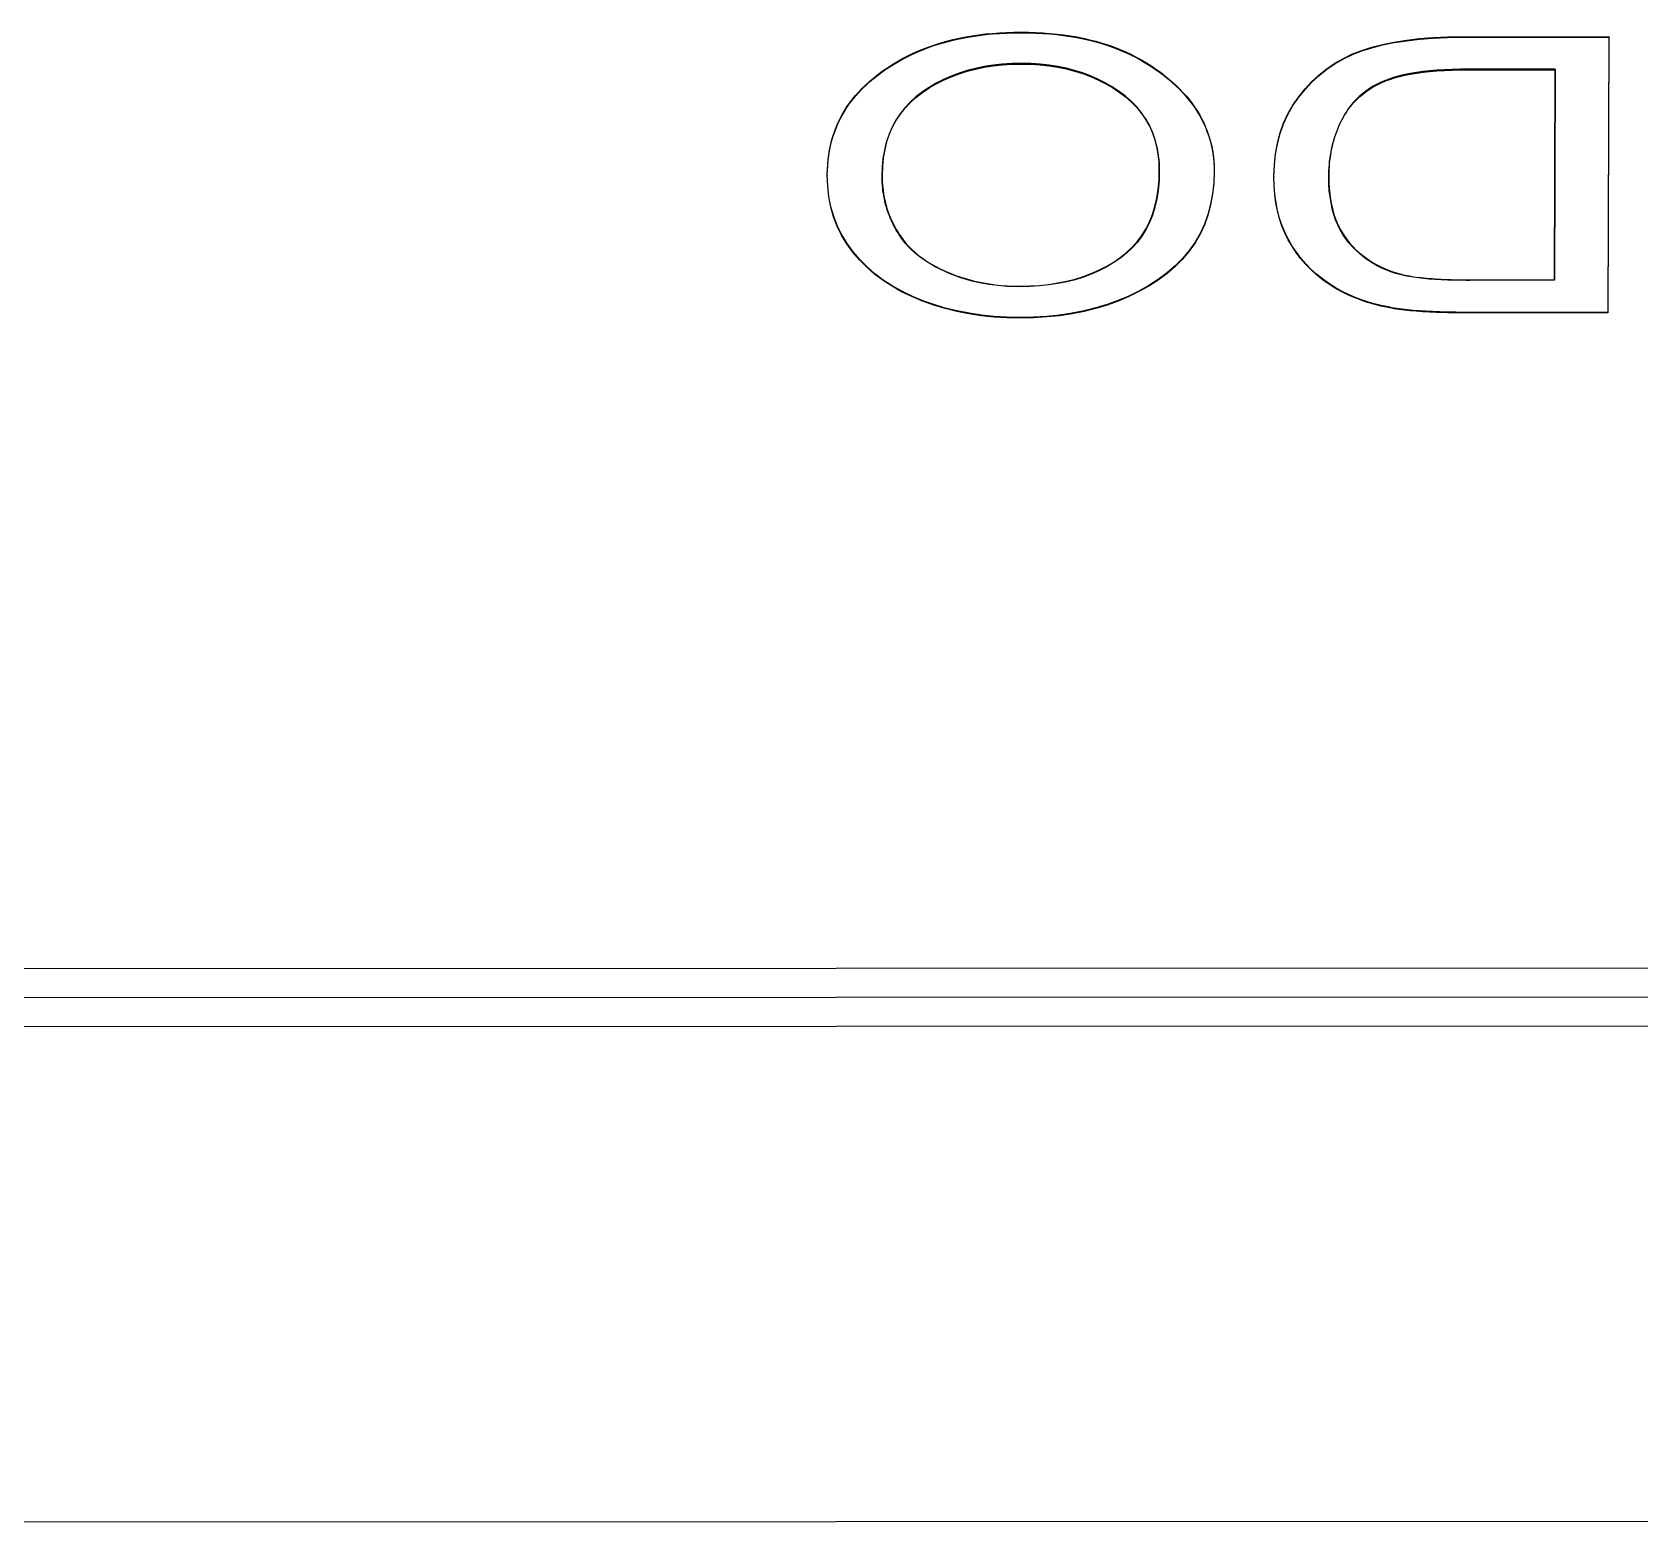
# Model space of a CAD drawing. Header units: millimetres. Extents: x 0 to 461941, y -159644 to 4828.
# Drawn here: x 230247.86 to 230270.68, y -149243.56 to -149222.35 of the extents above; entities that cross this region are included whole.
import ezdxf

# ---------------------------------------------------------------- set-up
doc = ezdxf.new("R2010")
doc.units = ezdxf.units.MM
doc.layers.add('AM_BOR', color=4, linetype='Continuous')
doc.layers.add('Xref Conv Decant Product Tote$0$EquipOther', color=90, linetype='Continuous')

# ---------------------------------------------------------------- blocks, each defined once
blk = doc.blocks.new('Xref Conv Decant Product Tote$0$Garvens ICS469-40 elev')
at = {"layer": 'Xref Conv Decant Product Tote$0$EquipOther', "ltscale": 0.5}
for p, q in [((595.896, 995.991), (309.897, 995.878)), ((342.374, 988.865), (563.374, 988.953)), ((342.375, 988.451), (563.375, 988.538)), ((563.375, 988.123), (342.376, 988.036)), ((563.375, 988.123), (342.376, 988.036)), ((434.5, 978.829), (434.688, 978.841)), ((434.688, 978.841), (434.881, 978.844)), ((434.688, 978.832), (434.881, 978.836)), ((434.881, 978.844), (435.068, 978.841)), ((434.881, 978.836), (435.067, 978.833)), ((435.067, 978.833), (435.25, 978.821)), ((435.068, 978.841), (435.251, 978.83)), ((426.523, 974.857), (426.534, 978.772)), ((426.523, 974.849), (426.534, 978.763)), ((426.534, 978.772), (428.518, 978.772)), ((426.534, 978.763), (426.534, 978.772)), ((426.534, 978.763), (428.518, 978.764)), ((428.518, 978.772), (428.579, 978.772)), ((428.518, 978.764), (428.579, 978.764)), ((428.579, 978.772), (428.638, 978.772)), ((428.579, 978.764), (428.638, 978.764)), ((428.638, 978.772), (428.696, 978.771)), ((428.638, 978.764), (428.696, 978.763)), ((428.696, 978.771), (428.753, 978.771)), ((428.696, 978.763), (428.753, 978.762)), ((428.753, 978.771), (428.809, 978.769)), ((428.753, 978.762), (428.809, 978.761)), ((428.809, 978.769), (428.864, 978.768)), ((428.809, 978.761), (428.864, 978.76)), ((428.864, 978.768), (428.917, 978.766)), ((428.864, 978.76), (428.917, 978.758)), ((428.917, 978.766), (428.969, 978.765)), ((428.917, 978.758), (428.969, 978.756)), ((428.969, 978.765), (429.019, 978.762)), ((428.969, 978.756), (429.019, 978.754)), ((429.019, 978.762), (429.069, 978.76)), ((429.019, 978.754), (429.069, 978.752)), ((429.069, 978.76), (429.117, 978.757)), ((429.069, 978.752), (429.117, 978.749)), ((429.117, 978.757), (429.164, 978.755)), ((429.117, 978.749), (429.164, 978.746)), ((429.164, 978.755), (429.21, 978.751)), ((429.164, 978.746), (429.21, 978.743)), ((429.21, 978.751), (429.254, 978.748)), ((429.21, 978.743), (429.254, 978.74)), ((429.254, 978.748), (429.298, 978.744)), ((429.254, 978.74), (429.298, 978.736)), ((429.298, 978.744), (429.34, 978.741)), ((429.298, 978.736), (429.34, 978.732)), ((429.34, 978.741), (429.381, 978.736)), ((429.34, 978.732), (429.381, 978.728)), ((429.381, 978.736), (429.42, 978.732)), ((429.381, 978.728), (429.42, 978.724)), ((429.42, 978.732), (429.458, 978.727)), ((429.42, 978.724), (429.458, 978.719)), ((429.458, 978.727), (429.496, 978.722)), ((429.458, 978.719), (429.496, 978.714)), ((429.496, 978.722), (429.531, 978.717)), ((429.496, 978.714), (429.531, 978.709)), ((429.531, 978.717), (429.566, 978.712)), ((429.531, 978.709), (429.566, 978.704)), ((429.566, 978.712), (429.599, 978.706)), ((429.566, 978.704), (429.599, 978.698)), ((429.599, 978.706), (429.632, 978.7)), ((429.599, 978.698), (429.632, 978.692)), ((429.632, 978.7), (429.755, 978.675)), ((429.632, 978.692), (429.755, 978.666)), ((429.755, 978.675), (429.874, 978.644)), ((429.755, 978.666), (429.873, 978.636)), ((429.873, 978.636), (429.988, 978.601)), ((429.874, 978.644), (429.989, 978.609)), ((429.989, 978.609), (430.1, 978.568)), ((433.336, 978.541), (433.487, 978.605)), ((433.487, 978.605), (433.642, 978.661)), ((433.487, 978.597), (433.642, 978.653)), ((433.642, 978.661), (433.803, 978.71)), ((433.642, 978.653), (433.803, 978.701)), ((433.803, 978.71), (433.969, 978.751)), ((433.803, 978.701), (433.969, 978.742)), ((433.969, 978.751), (434.141, 978.784)), ((433.969, 978.742), (434.141, 978.776)), ((434.141, 978.784), (434.318, 978.811)), ((434.141, 978.776), (434.318, 978.802)), ((434.318, 978.811), (434.5, 978.829)), ((434.318, 978.802), (434.5, 978.821)), ((434.5, 978.821), (434.688, 978.832)), ((435.25, 978.821), (435.428, 978.803)), ((435.251, 978.83), (435.43, 978.811)), ((435.428, 978.803), (435.603, 978.777)), ((435.43, 978.811), (435.605, 978.785)), ((435.603, 978.777), (435.773, 978.743)), ((435.605, 978.785), (435.776, 978.751)), ((435.773, 978.743), (435.94, 978.702)), ((435.776, 978.751), (435.942, 978.71)), ((435.94, 978.702), (436.102, 978.654)), ((435.942, 978.71), (436.105, 978.661)), ((436.102, 978.654), (436.26, 978.598)), ((436.105, 978.661), (436.264, 978.605)), ((436.264, 978.605), (436.416, 978.541)), ((429.988, 978.601), (430.098, 978.561)), ((430.098, 978.561), (430.205, 978.516)), ((430.1, 978.568), (430.207, 978.523)), ((430.205, 978.516), (430.307, 978.466)), ((430.207, 978.523), (430.309, 978.473)), ((430.307, 978.466), (430.404, 978.412)), ((430.309, 978.473), (430.407, 978.419)), ((430.404, 978.412), (430.498, 978.353)), ((430.407, 978.419), (430.501, 978.359)), ((432.917, 978.306), (433.051, 978.392)), ((432.917, 978.297), (433.051, 978.383)), ((433.051, 978.392), (433.191, 978.47)), ((433.051, 978.383), (433.191, 978.462)), ((433.191, 978.47), (433.336, 978.541)), ((433.191, 978.462), (433.336, 978.533)), ((433.336, 978.533), (433.487, 978.597)), ((434.471, 978.375), (434.605, 978.389)), ((434.605, 978.381), (434.471, 978.367)), ((434.605, 978.389), (434.743, 978.397)), ((434.743, 978.389), (434.605, 978.381)), ((434.743, 978.397), (434.885, 978.4)), ((434.885, 978.392), (434.743, 978.389)), ((434.885, 978.4), (434.973, 978.399)), ((434.973, 978.391), (434.885, 978.392)), ((434.973, 978.399), (435.061, 978.395)), ((435.061, 978.387), (434.973, 978.391)), ((435.061, 978.395), (435.147, 978.389)), ((435.147, 978.381), (435.061, 978.387)), ((435.147, 978.389), (435.232, 978.38)), ((435.232, 978.372), (435.147, 978.381)), ((435.232, 978.38), (435.316, 978.369)), ((436.26, 978.598), (436.413, 978.535)), ((436.413, 978.535), (436.557, 978.465)), ((436.416, 978.541), (436.56, 978.471)), ((436.557, 978.465), (436.693, 978.388)), ((436.56, 978.471), (436.696, 978.394)), ((436.693, 978.388), (436.82, 978.305)), ((436.696, 978.394), (436.824, 978.31)), ((427.281, 975.32), (427.29, 978.309)), ((427.29, 978.301), (427.281, 975.32)), ((427.29, 978.309), (428.495, 978.31)), ((427.29, 978.301), (427.29, 978.309)), ((428.495, 978.302), (427.29, 978.301)), ((428.495, 978.31), (428.55, 978.31)), ((428.55, 978.302), (428.495, 978.302)), ((428.55, 978.31), (428.604, 978.309)), ((428.604, 978.301), (428.55, 978.302)), ((428.604, 978.309), (428.656, 978.309)), ((428.656, 978.301), (428.604, 978.301)), ((428.656, 978.309), (428.707, 978.308)), ((428.707, 978.3), (428.656, 978.301)), ((428.707, 978.308), (428.757, 978.307)), ((428.757, 978.298), (428.707, 978.3)), ((428.757, 978.307), (428.805, 978.305)), ((428.805, 978.297), (428.757, 978.298)), ((428.805, 978.305), (428.853, 978.303)), ((428.853, 978.295), (428.805, 978.297)), ((428.853, 978.303), (428.899, 978.301)), ((428.899, 978.293), (428.853, 978.295)), ((428.899, 978.301), (428.944, 978.299)), ((428.944, 978.291), (428.899, 978.293)), ((428.944, 978.299), (428.987, 978.297)), ((428.987, 978.288), (428.944, 978.291)), ((428.987, 978.297), (429.03, 978.294)), ((429.03, 978.285), (428.987, 978.288)), ((429.03, 978.294), (429.071, 978.291)), ((429.071, 978.282), (429.03, 978.285)), ((429.071, 978.291), (429.111, 978.287)), ((429.111, 978.279), (429.071, 978.282)), ((429.111, 978.287), (429.15, 978.283)), ((429.15, 978.275), (429.111, 978.279)), ((429.15, 978.283), (429.187, 978.28)), ((429.187, 978.271), (429.15, 978.275)), ((429.187, 978.28), (429.223, 978.275)), ((429.223, 978.267), (429.187, 978.271)), ((429.223, 978.275), (429.258, 978.271)), ((429.258, 978.263), (429.223, 978.267)), ((429.258, 978.271), (429.292, 978.266)), ((429.292, 978.258), (429.258, 978.263)), ((429.292, 978.266), (429.324, 978.261)), ((429.324, 978.253), (429.292, 978.258)), ((429.324, 978.261), (429.356, 978.256)), ((429.356, 978.247), (429.324, 978.253)), ((429.356, 978.256), (429.386, 978.25)), ((429.386, 978.242), (429.356, 978.247)), ((429.386, 978.25), (429.414, 978.244)), ((429.414, 978.236), (429.386, 978.242)), ((429.414, 978.244), (429.442, 978.238)), ((429.442, 978.23), (429.414, 978.236)), ((429.442, 978.238), (429.468, 978.232)), ((429.468, 978.223), (429.442, 978.23)), ((429.468, 978.232), (429.543, 978.211)), ((429.542, 978.203), (429.468, 978.223)), ((429.614, 978.179), (429.542, 978.203)), ((429.543, 978.211), (429.615, 978.187)), ((429.683, 978.153), (429.614, 978.179)), ((429.615, 978.187), (429.685, 978.16)), ((429.75, 978.123), (429.683, 978.153)), ((429.685, 978.16), (429.752, 978.13)), ((430.498, 978.353), (430.587, 978.289)), ((430.501, 978.359), (430.59, 978.295)), ((430.587, 978.289), (430.671, 978.222)), ((430.59, 978.295), (430.674, 978.227)), ((430.671, 978.222), (430.75, 978.15)), ((430.674, 978.227), (430.753, 978.155)), ((430.75, 978.15), (430.824, 978.074)), ((430.753, 978.155), (430.827, 978.079)), ((432.675, 978.113), (432.791, 978.213)), ((432.675, 978.105), (432.791, 978.204)), ((432.791, 978.213), (432.917, 978.306)), ((432.791, 978.204), (432.917, 978.297)), ((433.656, 978.122), (433.76, 978.174)), ((433.76, 978.166), (433.656, 978.113)), ((433.76, 978.174), (433.868, 978.222)), ((433.868, 978.213), (433.76, 978.166)), ((433.868, 978.222), (433.98, 978.264)), ((433.98, 978.255), (433.868, 978.213)), ((433.98, 978.264), (434.097, 978.3)), ((434.097, 978.291), (433.98, 978.255)), ((434.097, 978.3), (434.217, 978.33)), ((434.217, 978.322), (434.097, 978.291)), ((434.217, 978.33), (434.342, 978.355)), ((434.342, 978.347), (434.217, 978.322)), ((434.342, 978.355), (434.471, 978.375)), ((434.471, 978.367), (434.342, 978.347)), ((435.316, 978.36), (435.232, 978.372)), ((435.316, 978.369), (435.399, 978.355)), ((435.399, 978.346), (435.316, 978.36)), ((435.399, 978.355), (435.48, 978.338)), ((435.48, 978.33), (435.399, 978.346)), ((435.48, 978.338), (435.561, 978.319)), ((435.561, 978.311), (435.48, 978.33)), ((435.561, 978.319), (435.64, 978.298)), ((435.64, 978.289), (435.561, 978.311)), ((435.64, 978.298), (435.718, 978.273)), ((435.718, 978.265), (435.64, 978.289)), ((435.718, 978.273), (435.795, 978.247)), ((435.795, 978.239), (435.718, 978.265)), ((435.795, 978.247), (435.871, 978.218)), ((435.871, 978.209), (435.795, 978.239)), ((435.871, 978.218), (435.944, 978.186)), ((435.944, 978.178), (435.871, 978.209)), ((435.944, 978.186), (436.015, 978.153)), ((436.015, 978.145), (435.944, 978.178)), ((436.015, 978.153), (436.082, 978.119)), ((436.82, 978.305), (436.94, 978.215)), ((436.824, 978.31), (436.944, 978.22)), ((436.94, 978.215), (437.051, 978.118)), ((436.944, 978.22), (437.055, 978.122)), ((429.815, 978.09), (429.75, 978.123)), ((429.752, 978.13), (429.817, 978.097)), ((429.878, 978.054), (429.815, 978.09)), ((429.817, 978.097), (429.88, 978.061)), ((429.938, 978.015), (429.878, 978.054)), ((429.88, 978.061), (429.941, 978.021)), ((429.996, 977.973), (429.938, 978.015)), ((429.941, 978.021), (429.999, 977.979)), ((430.052, 977.928), (429.996, 977.973)), ((429.999, 977.979), (430.056, 977.933)), ((430.106, 977.879), (430.052, 977.928)), ((430.056, 977.933), (430.109, 977.884)), ((430.824, 978.074), (430.893, 977.995)), ((430.827, 978.079), (430.896, 977.999)), ((430.893, 977.995), (430.956, 977.911)), ((430.896, 977.999), (430.96, 977.914)), ((432.477, 977.895), (432.571, 978.008)), ((432.477, 977.887), (432.571, 977.999)), ((432.571, 978.008), (432.675, 978.113)), ((432.571, 977.999), (432.675, 978.105)), ((433.291, 977.853), (433.373, 977.929)), ((433.373, 977.921), (433.291, 977.845)), ((433.373, 977.929), (433.462, 977.999)), ((433.462, 977.991), (433.373, 977.921)), ((433.462, 977.999), (433.557, 978.063)), ((433.557, 978.055), (433.462, 977.991)), ((433.557, 978.063), (433.656, 978.122)), ((433.656, 978.113), (433.557, 978.055)), ((436.082, 978.11), (436.015, 978.145)), ((436.082, 978.119), (436.146, 978.082)), ((436.146, 978.074), (436.082, 978.11)), ((436.146, 978.082), (436.207, 978.044)), ((436.207, 978.036), (436.146, 978.074)), ((436.207, 978.044), (436.265, 978.004)), ((436.265, 977.996), (436.207, 978.036)), ((436.265, 978.004), (436.32, 977.963)), ((436.32, 977.955), (436.265, 977.996)), ((436.32, 977.963), (436.372, 977.92)), ((436.372, 977.911), (436.32, 977.955)), ((436.372, 977.92), (436.421, 977.875)), ((437.051, 978.118), (437.155, 978.014)), ((437.055, 978.122), (437.159, 978.018)), ((437.155, 978.014), (437.25, 977.904)), ((437.159, 978.018), (437.254, 977.907)), ((430.157, 977.828), (430.106, 977.879)), ((430.109, 977.884), (430.161, 977.832)), ((430.206, 977.773), (430.157, 977.828)), ((430.161, 977.832), (430.21, 977.777)), ((430.252, 977.716), (430.206, 977.773)), ((430.21, 977.777), (430.256, 977.719)), ((430.294, 977.654), (430.252, 977.716)), ((430.256, 977.719), (430.298, 977.657)), ((430.956, 977.911), (431.015, 977.823)), ((430.96, 977.914), (431.018, 977.826)), ((431.015, 977.823), (431.069, 977.731)), ((431.018, 977.826), (431.072, 977.734)), ((431.069, 977.731), (431.117, 977.635)), ((431.072, 977.734), (431.12, 977.637)), ((432.323, 977.652), (432.395, 977.777)), ((432.323, 977.643), (432.395, 977.769)), ((432.395, 977.777), (432.477, 977.895)), ((432.395, 977.769), (432.477, 977.887)), ((433.152, 977.683), (433.218, 977.771)), ((433.218, 977.763), (433.152, 977.675)), ((433.218, 977.771), (433.291, 977.853)), ((433.291, 977.845), (433.218, 977.763)), ((436.421, 977.866), (436.372, 977.911)), ((436.421, 977.875), (436.466, 977.828)), ((436.466, 977.82), (436.421, 977.866)), ((436.466, 977.828), (436.508, 977.78)), ((436.508, 977.772), (436.466, 977.82)), ((436.508, 977.78), (436.548, 977.73)), ((436.548, 977.721), (436.508, 977.772)), ((436.548, 977.73), (436.571, 977.697)), ((436.571, 977.689), (436.548, 977.721)), ((436.571, 977.697), (436.594, 977.663)), ((437.25, 977.904), (437.335, 977.787)), ((437.254, 977.907), (437.339, 977.79)), ((437.335, 977.787), (437.409, 977.665)), ((437.339, 977.79), (437.413, 977.667)), ((430.332, 977.59), (430.294, 977.654)), ((430.298, 977.657), (430.336, 977.591)), ((430.367, 977.521), (430.332, 977.59)), ((430.336, 977.591), (430.37, 977.522)), ((430.397, 977.45), (430.367, 977.521)), ((430.37, 977.522), (430.4, 977.45)), ((431.117, 977.635), (431.159, 977.535)), ((431.12, 977.637), (431.161, 977.536)), ((431.159, 977.535), (431.194, 977.431)), ((431.161, 977.536), (431.196, 977.431)), ((432.213, 977.382), (432.262, 977.52)), ((432.213, 977.374), (432.263, 977.512)), ((432.262, 977.52), (432.323, 977.652)), ((432.263, 977.512), (432.323, 977.643)), ((433, 977.383), (433.043, 977.489)), ((433.043, 977.481), (433, 977.375)), ((433.043, 977.489), (433.093, 977.589)), ((433.094, 977.581), (433.043, 977.481)), ((433.093, 977.589), (433.152, 977.683)), ((433.152, 977.675), (433.094, 977.581)), ((436.594, 977.656), (436.571, 977.689)), ((436.594, 977.663), (436.616, 977.629)), ((436.615, 977.622), (436.594, 977.656)), ((436.636, 977.588), (436.615, 977.622)), ((436.616, 977.629), (436.636, 977.595)), ((436.636, 977.595), (436.656, 977.56)), ((436.655, 977.554), (436.636, 977.588)), ((436.673, 977.519), (436.655, 977.554)), ((436.656, 977.56), (436.675, 977.525)), ((436.691, 977.484), (436.673, 977.519)), ((436.675, 977.525), (436.692, 977.49)), ((436.707, 977.449), (436.691, 977.484)), ((436.692, 977.49), (436.709, 977.454)), ((437.409, 977.665), (437.472, 977.538)), ((437.413, 977.667), (437.475, 977.539)), ((437.472, 977.538), (437.523, 977.405)), ((437.475, 977.539), (437.526, 977.406)), ((430.423, 977.374), (430.397, 977.45)), ((430.4, 977.45), (430.426, 977.373)), ((430.445, 977.295), (430.423, 977.374)), ((430.426, 977.373), (430.448, 977.294)), ((430.463, 977.213), (430.445, 977.295)), ((430.448, 977.294), (430.465, 977.21)), ((431.194, 977.431), (431.223, 977.322)), ((431.196, 977.431), (431.225, 977.321)), ((431.223, 977.322), (431.245, 977.208)), ((431.225, 977.321), (431.247, 977.207)), ((432.146, 977.087), (432.174, 977.238)), ((432.174, 977.238), (432.213, 977.382)), ((432.174, 977.23), (432.213, 977.374)), ((432.938, 977.152), (432.965, 977.271)), ((432.965, 977.262), (432.938, 977.144)), ((432.965, 977.271), (433, 977.383)), ((433, 977.375), (432.965, 977.262)), ((436.723, 977.413), (436.707, 977.449)), ((436.709, 977.454), (436.725, 977.418)), ((436.738, 977.377), (436.723, 977.413)), ((436.725, 977.418), (436.739, 977.381)), ((436.751, 977.341), (436.738, 977.377)), ((436.739, 977.381), (436.753, 977.344)), ((436.764, 977.304), (436.751, 977.341)), ((436.753, 977.344), (436.765, 977.307)), ((436.775, 977.267), (436.764, 977.304)), ((436.765, 977.307), (436.777, 977.269)), ((436.786, 977.229), (436.775, 977.267)), ((436.777, 977.269), (436.787, 977.231)), ((437.523, 977.405), (437.563, 977.266)), ((437.526, 977.406), (437.565, 977.267)), ((437.563, 977.266), (437.592, 977.123)), ((437.565, 977.267), (437.593, 977.122)), ((430.478, 977.127), (430.463, 977.213)), ((430.465, 977.21), (430.479, 977.124)), ((430.488, 977.038), (430.478, 977.127)), ((430.479, 977.124), (430.489, 977.033)), ((430.494, 976.945), (430.488, 977.038)), ((430.489, 977.033), (430.495, 976.939)), ((431.245, 977.208), (431.262, 977.091)), ((431.247, 977.207), (431.263, 977.089)), ((431.262, 977.091), (431.271, 976.969)), ((431.263, 977.089), (431.272, 976.966)), ((432.129, 976.93), (432.146, 977.087)), ((432.129, 976.922), (432.146, 977.079)), ((432.146, 977.079), (432.174, 977.23)), ((432.906, 976.898), (432.918, 977.028)), ((432.918, 977.02), (432.906, 976.889)), ((432.918, 977.028), (432.938, 977.152)), ((432.938, 977.144), (432.918, 977.02)), ((436.795, 977.191), (436.786, 977.229)), ((436.787, 977.231), (436.797, 977.192)), ((436.804, 977.153), (436.795, 977.191)), ((436.797, 977.192), (436.805, 977.154)), ((436.812, 977.114), (436.804, 977.153)), ((436.805, 977.154), (436.813, 977.114)), ((436.818, 977.075), (436.812, 977.114)), ((436.813, 977.114), (436.819, 977.075)), ((436.824, 977.036), (436.818, 977.075)), ((436.819, 977.075), (436.825, 977.035)), ((436.828, 976.996), (436.824, 977.036)), ((436.825, 977.035), (436.829, 976.994)), ((437.592, 977.123), (437.609, 976.974)), ((437.593, 977.122), (437.61, 976.973)), ((430.497, 976.849), (430.494, 976.945)), ((430.496, 976.796), (430.494, 976.751)), ((430.494, 976.742), (430.496, 976.788)), ((430.495, 976.939), (430.497, 976.842)), ((430.497, 976.842), (430.496, 976.796)), ((430.496, 976.788), (430.497, 976.833)), ((430.497, 976.845), (430.497, 976.853)), ((430.497, 976.833), (430.497, 976.849)), ((431.275, 976.839), (431.269, 976.676)), ((431.275, 976.831), (431.269, 976.668)), ((431.271, 976.969), (431.275, 976.843)), ((431.272, 976.966), (431.275, 976.839)), ((431.275, 976.843), (431.275, 976.851)), ((431.275, 976.843), (431.275, 976.831)), ((432.123, 976.767), (432.129, 976.93)), ((432.123, 976.759), (432.129, 976.922)), ((432.902, 976.761), (432.906, 976.898)), ((432.906, 976.889), (432.902, 976.753)), ((436.832, 976.956), (436.828, 976.996)), ((436.829, 976.994), (436.833, 976.954)), ((436.835, 976.915), (436.832, 976.956)), ((436.833, 976.954), (436.835, 976.913)), ((436.837, 976.829), (436.833, 976.701)), ((436.833, 976.693), (436.837, 976.821)), ((436.836, 976.874), (436.835, 976.915)), ((436.835, 976.913), (436.837, 976.871)), ((436.837, 976.833), (436.836, 976.874)), ((436.837, 976.871), (436.837, 976.829)), ((436.837, 976.829), (436.837, 976.837)), ((436.837, 976.821), (436.837, 976.833)), ((437.609, 976.974), (437.615, 976.819)), ((437.61, 976.973), (437.615, 976.817)), ((437.615, 976.817), (437.614, 976.745)), ((437.615, 976.809), (437.614, 976.737)), ((437.615, 976.819), (437.615, 976.828)), ((437.615, 976.819), (437.615, 976.809)), ((430.479, 976.575), (430.473, 976.532)), ((430.473, 976.524), (430.479, 976.567)), ((430.484, 976.618), (430.479, 976.575)), ((430.479, 976.567), (430.484, 976.61)), ((430.488, 976.662), (430.484, 976.618)), ((430.484, 976.61), (430.489, 976.653)), ((430.492, 976.706), (430.488, 976.662)), ((430.489, 976.653), (430.492, 976.698)), ((430.494, 976.751), (430.492, 976.706)), ((430.492, 976.698), (430.494, 976.742)), ((431.269, 976.676), (431.252, 976.519)), ((431.269, 976.668), (431.252, 976.511)), ((432.124, 976.701), (432.123, 976.767)), ((432.123, 976.75), (432.123, 976.759)), ((432.123, 976.75), (432.123, 976.758)), ((432.125, 976.685), (432.123, 976.75)), ((432.128, 976.636), (432.124, 976.701)), ((432.128, 976.62), (432.125, 976.685)), ((432.134, 976.572), (432.128, 976.636)), ((432.135, 976.556), (432.128, 976.62)), ((432.142, 976.508), (432.134, 976.572)), ((432.143, 976.493), (432.135, 976.556)), ((432.905, 976.642), (432.902, 976.761)), ((432.902, 976.753), (432.902, 976.748)), ((432.902, 976.744), (432.902, 976.752)), ((432.902, 976.748), (432.906, 976.63)), ((432.917, 976.528), (432.905, 976.642)), ((432.906, 976.63), (432.917, 976.516)), ((436.821, 976.579), (436.8, 976.461)), ((436.8, 976.453), (436.821, 976.57)), ((436.833, 976.701), (436.821, 976.579)), ((436.821, 976.57), (436.833, 976.693)), ((437.604, 976.605), (437.595, 976.536)), ((437.604, 976.596), (437.595, 976.528)), ((437.61, 976.675), (437.604, 976.605)), ((437.61, 976.666), (437.604, 976.596)), ((437.614, 976.745), (437.61, 976.675)), ((437.614, 976.737), (437.61, 976.666)), ((430.427, 976.327), (430.416, 976.288)), ((430.438, 976.367), (430.427, 976.327)), ((430.428, 976.319), (430.438, 976.359)), ((430.448, 976.408), (430.438, 976.367)), ((430.438, 976.359), (430.448, 976.399)), ((430.457, 976.449), (430.448, 976.408)), ((430.448, 976.399), (430.457, 976.44)), ((430.465, 976.49), (430.457, 976.449)), ((430.457, 976.44), (430.466, 976.482)), ((430.473, 976.532), (430.465, 976.49)), ((430.466, 976.482), (430.473, 976.524)), ((431.225, 976.369), (431.186, 976.224)), ((431.225, 976.36), (431.186, 976.216)), ((431.252, 976.519), (431.225, 976.369)), ((431.252, 976.511), (431.225, 976.36)), ((432.153, 976.446), (432.142, 976.508)), ((432.154, 976.431), (432.143, 976.493)), ((432.166, 976.384), (432.153, 976.446)), ((432.168, 976.37), (432.154, 976.431)), ((432.182, 976.323), (432.166, 976.384)), ((432.183, 976.309), (432.168, 976.37)), ((432.2, 976.263), (432.182, 976.323)), ((432.937, 976.419), (432.917, 976.528)), ((432.917, 976.516), (432.937, 976.407)), ((432.964, 976.314), (432.937, 976.419)), ((432.937, 976.407), (432.965, 976.302)), ((436.773, 976.349), (436.737, 976.243)), ((436.737, 976.234), (436.773, 976.341)), ((436.8, 976.461), (436.773, 976.349)), ((436.773, 976.341), (436.8, 976.453)), ((437.554, 976.337), (437.535, 976.273)), ((437.554, 976.329), (437.535, 976.265)), ((437.57, 976.402), (437.554, 976.337)), ((437.57, 976.394), (437.554, 976.329)), ((437.584, 976.469), (437.57, 976.402)), ((437.584, 976.46), (437.57, 976.394)), ((437.595, 976.536), (437.584, 976.469)), ((437.595, 976.528), (437.584, 976.46)), ((430.342, 976.099), (430.325, 976.062)), ((430.359, 976.135), (430.342, 976.099)), ((430.342, 976.09), (430.359, 976.127)), ((430.374, 976.173), (430.359, 976.135)), ((430.359, 976.127), (430.375, 976.164)), ((430.389, 976.21), (430.374, 976.173)), ((430.375, 976.164), (430.389, 976.202)), ((430.403, 976.249), (430.389, 976.21)), ((430.389, 976.202), (430.403, 976.241)), ((430.416, 976.288), (430.403, 976.249)), ((430.403, 976.241), (430.416, 976.279)), ((430.416, 976.279), (430.428, 976.319)), ((431.186, 976.224), (431.137, 976.086)), ((431.186, 976.216), (431.137, 976.078)), ((432.202, 976.25), (432.183, 976.309)), ((432.221, 976.204), (432.2, 976.263)), ((432.222, 976.191), (432.202, 976.25)), ((432.244, 976.145), (432.221, 976.204)), ((432.245, 976.133), (432.222, 976.191)), ((432.269, 976.088), (432.244, 976.145)), ((432.271, 976.075), (432.245, 976.133)), ((433, 976.213), (432.964, 976.314)), ((432.965, 976.302), (433.001, 976.202)), ((433.043, 976.117), (433, 976.213)), ((433.001, 976.202), (433.044, 976.106)), ((433.095, 976.026), (433.043, 976.117)), ((433.044, 976.106), (433.096, 976.015)), ((436.693, 976.141), (436.642, 976.045)), ((436.642, 976.037), (436.693, 976.133)), ((436.737, 976.243), (436.693, 976.141)), ((436.693, 976.133), (436.737, 976.234)), ((437.491, 976.148), (437.465, 976.087)), ((437.491, 976.14), (437.465, 976.079)), ((437.514, 976.21), (437.491, 976.148)), ((437.514, 976.202), (437.491, 976.14)), ((437.535, 976.273), (437.514, 976.21)), ((437.535, 976.265), (437.514, 976.202)), ((430.224, 975.889), (430.187, 975.841)), ((430.187, 975.832), (430.224, 975.881)), ((430.246, 975.923), (430.224, 975.889)), ((430.224, 975.881), (430.246, 975.915)), ((430.224, 975.881), (430.224, 975.889)), ((430.267, 975.957), (430.246, 975.923)), ((430.246, 975.915), (430.267, 975.949)), ((430.287, 975.992), (430.267, 975.957)), ((430.267, 975.949), (430.287, 975.983)), ((430.307, 976.027), (430.287, 975.992)), ((430.287, 975.983), (430.307, 976.019)), ((430.325, 976.062), (430.307, 976.027)), ((430.307, 976.019), (430.325, 976.054)), ((430.325, 976.054), (430.342, 976.09)), ((431.076, 975.955), (431.005, 975.829)), ((431.076, 975.946), (431.005, 975.821)), ((431.137, 976.086), (431.076, 975.955)), ((431.137, 976.078), (431.076, 975.946)), ((432.297, 976.031), (432.269, 976.088)), ((432.299, 976.019), (432.271, 976.075)), ((432.327, 975.975), (432.297, 976.031)), ((432.329, 975.963), (432.299, 976.019)), ((432.36, 975.92), (432.327, 975.975)), ((432.362, 975.908), (432.329, 975.963)), ((432.395, 975.865), (432.36, 975.92)), ((432.397, 975.854), (432.362, 975.908)), ((433.154, 975.939), (433.095, 976.026)), ((433.096, 976.015), (433.156, 975.929)), ((433.221, 975.857), (433.154, 975.939)), ((433.156, 975.929), (433.223, 975.847)), ((436.515, 975.868), (436.44, 975.788)), ((436.582, 975.954), (436.515, 975.868)), ((436.515, 975.86), (436.582, 975.946)), ((436.642, 976.045), (436.582, 975.954)), ((436.582, 975.946), (436.642, 976.037)), ((437.372, 975.912), (437.336, 975.855)), ((437.372, 975.903), (437.336, 975.847)), ((437.405, 975.969), (437.372, 975.912)), ((437.405, 975.961), (437.372, 975.903)), ((437.436, 976.028), (437.405, 975.969)), ((437.436, 976.019), (437.405, 975.961)), ((437.465, 976.087), (437.436, 976.028)), ((437.465, 976.079), (437.436, 976.019)), ((430.018, 975.669), (429.969, 975.631)), ((429.969, 975.623), (430.018, 975.66)), ((430.064, 975.708), (430.018, 975.669)), ((430.018, 975.66), (430.064, 975.7)), ((430.107, 975.75), (430.064, 975.708)), ((430.064, 975.7), (430.107, 975.742)), ((430.148, 975.794), (430.107, 975.75)), ((430.107, 975.742), (430.148, 975.786)), ((430.187, 975.841), (430.148, 975.794)), ((430.148, 975.786), (430.187, 975.832)), ((430.923, 975.71), (430.832, 975.598)), ((430.923, 975.702), (430.832, 975.59)), ((431.005, 975.829), (430.923, 975.71)), ((431.005, 975.821), (430.923, 975.702)), ((432.433, 975.812), (432.395, 975.865)), ((432.435, 975.801), (432.397, 975.854)), ((432.473, 975.759), (432.433, 975.812)), ((432.475, 975.749), (432.435, 975.801)), ((432.516, 975.707), (432.473, 975.759)), ((432.517, 975.697), (432.475, 975.749)), ((432.561, 975.656), (432.516, 975.707)), ((432.562, 975.646), (432.517, 975.697)), ((432.608, 975.606), (432.561, 975.656)), ((432.609, 975.596), (432.562, 975.646)), ((433.297, 975.779), (433.221, 975.857)), ((433.223, 975.847), (433.299, 975.769)), ((433.38, 975.706), (433.297, 975.779)), ((433.299, 975.769), (433.382, 975.696)), ((433.471, 975.637), (433.38, 975.706)), ((433.382, 975.696), (433.473, 975.627)), ((436.266, 975.643), (436.169, 975.578)), ((436.357, 975.712), (436.266, 975.643)), ((436.266, 975.634), (436.357, 975.704)), ((436.44, 975.788), (436.357, 975.712)), ((436.357, 975.704), (436.44, 975.779)), ((436.44, 975.779), (436.515, 975.86)), ((437.168, 975.642), (437.12, 975.591)), ((437.214, 975.693), (437.168, 975.642)), ((437.214, 975.685), (437.168, 975.633)), ((437.257, 975.746), (437.214, 975.693)), ((437.257, 975.738), (437.214, 975.685)), ((437.298, 975.8), (437.257, 975.746)), ((437.298, 975.792), (437.257, 975.738)), ((437.336, 975.855), (437.298, 975.8)), ((437.336, 975.847), (437.298, 975.792)), ((429.493, 975.414), (429.417, 975.397)), ((429.564, 975.434), (429.493, 975.414)), ((429.493, 975.406), (429.564, 975.426)), ((429.63, 975.456), (429.564, 975.434)), ((429.564, 975.426), (429.63, 975.447)), ((429.693, 975.479), (429.63, 975.456)), ((429.63, 975.447), (429.693, 975.471)), ((429.753, 975.505), (429.693, 975.479)), ((429.693, 975.471), (429.753, 975.497)), ((429.811, 975.533), (429.753, 975.505)), ((429.753, 975.497), (429.811, 975.525)), ((429.866, 975.564), (429.811, 975.533)), ((429.811, 975.525), (429.866, 975.555)), ((429.919, 975.596), (429.866, 975.564)), ((429.866, 975.555), (429.919, 975.588)), ((429.969, 975.631), (429.919, 975.596)), ((429.919, 975.588), (429.969, 975.623)), ((430.736, 975.495), (430.633, 975.4)), ((430.736, 975.486), (430.633, 975.392)), ((430.832, 975.598), (430.736, 975.495)), ((430.832, 975.59), (430.736, 975.486)), ((432.658, 975.556), (432.608, 975.606)), ((432.659, 975.547), (432.609, 975.596)), ((432.71, 975.508), (432.658, 975.556)), ((432.711, 975.499), (432.659, 975.547)), ((432.765, 975.46), (432.71, 975.508)), ((432.765, 975.451), (432.711, 975.499)), ((432.822, 975.413), (432.765, 975.46)), ((432.822, 975.405), (432.765, 975.451)), ((432.887, 975.362), (432.822, 975.413)), ((433.568, 975.573), (433.471, 975.637)), ((433.473, 975.627), (433.57, 975.564)), ((433.669, 975.515), (433.568, 975.573)), ((433.57, 975.564), (433.67, 975.506)), ((433.773, 975.462), (433.669, 975.515)), ((433.67, 975.506), (433.774, 975.453)), ((433.88, 975.415), (433.773, 975.462)), ((433.774, 975.453), (433.881, 975.407)), ((433.99, 975.374), (433.88, 975.415)), ((435.857, 975.418), (435.745, 975.376)), ((435.745, 975.368), (435.857, 975.41)), ((435.965, 975.466), (435.857, 975.418)), ((435.857, 975.41), (435.965, 975.458)), ((436.069, 975.519), (435.965, 975.466)), ((435.965, 975.458), (436.069, 975.511)), ((436.169, 975.578), (436.069, 975.519)), ((436.069, 975.511), (436.169, 975.57)), ((436.169, 975.57), (436.266, 975.634)), ((436.961, 975.446), (436.903, 975.399)), ((436.961, 975.437), (436.903, 975.391)), ((437.017, 975.493), (436.961, 975.446)), ((437.017, 975.485), (436.961, 975.437)), ((437.07, 975.541), (437.017, 975.493)), ((437.07, 975.533), (437.017, 975.485)), ((437.12, 975.591), (437.07, 975.541)), ((437.12, 975.583), (437.07, 975.533)), ((437.168, 975.633), (437.12, 975.583)), ((428.508, 975.321), (427.281, 975.32)), ((427.281, 975.312), (427.281, 975.32)), ((427.281, 975.32), (427.281, 975.312)), ((427.281, 975.312), (428.508, 975.312)), ((428.629, 975.322), (428.508, 975.321)), ((428.508, 975.312), (428.629, 975.313)), ((428.745, 975.324), (428.629, 975.322)), ((428.629, 975.313), (428.745, 975.316)), ((428.856, 975.329), (428.745, 975.324)), ((428.745, 975.316), (428.856, 975.321)), ((428.962, 975.336), (428.856, 975.329)), ((428.856, 975.321), (428.962, 975.327)), ((429.063, 975.344), (428.962, 975.336)), ((428.962, 975.327), (429.063, 975.336)), ((429.159, 975.354), (429.063, 975.344)), ((429.063, 975.336), (429.159, 975.346)), ((429.25, 975.367), (429.159, 975.354)), ((429.159, 975.346), (429.25, 975.358)), ((429.336, 975.381), (429.25, 975.367)), ((429.25, 975.358), (429.336, 975.372)), ((429.417, 975.397), (429.336, 975.381)), ((429.336, 975.372), (429.417, 975.388)), ((429.417, 975.388), (429.493, 975.406)), ((430.409, 975.235), (430.288, 975.166)), ((430.409, 975.227), (430.288, 975.158)), ((430.524, 975.313), (430.409, 975.235)), ((430.524, 975.305), (430.409, 975.227)), ((430.633, 975.4), (430.524, 975.313)), ((430.633, 975.392), (430.524, 975.305)), ((432.887, 975.354), (432.822, 975.405)), ((432.954, 975.314), (432.887, 975.362)), ((432.954, 975.306), (432.887, 975.354)), ((433.023, 975.268), (432.954, 975.314)), ((433.023, 975.26), (432.954, 975.306)), ((433.093, 975.224), (433.023, 975.268)), ((433.093, 975.215), (433.023, 975.26)), ((433.165, 975.182), (433.093, 975.224)), ((433.165, 975.174), (433.093, 975.215)), ((433.239, 975.142), (433.165, 975.182)), ((433.881, 975.407), (433.992, 975.365)), ((434.104, 975.338), (433.99, 975.374)), ((433.992, 975.365), (434.105, 975.329)), ((434.222, 975.307), (434.104, 975.338)), ((434.105, 975.329), (434.223, 975.299)), ((434.343, 975.283), (434.222, 975.307)), ((434.223, 975.299), (434.343, 975.274)), ((434.467, 975.263), (434.343, 975.283)), ((434.343, 975.274), (434.467, 975.255)), ((434.594, 975.249), (434.467, 975.263)), ((434.467, 975.255), (434.595, 975.241)), ((434.725, 975.241), (434.594, 975.249)), ((434.595, 975.241), (434.725, 975.233)), ((434.86, 975.238), (434.725, 975.241)), ((434.725, 975.233), (434.86, 975.23)), ((434.997, 975.241), (434.86, 975.238)), ((434.86, 975.23), (434.997, 975.233)), ((435.131, 975.25), (434.997, 975.241)), ((434.997, 975.233), (435.131, 975.241)), ((435.262, 975.264), (435.131, 975.25)), ((435.131, 975.241), (435.262, 975.256)), ((435.388, 975.283), (435.262, 975.264)), ((435.262, 975.256), (435.388, 975.275)), ((435.511, 975.309), (435.388, 975.283)), ((435.388, 975.275), (435.511, 975.3)), ((435.63, 975.34), (435.511, 975.309)), ((435.511, 975.3), (435.63, 975.331)), ((435.745, 975.376), (435.63, 975.34)), ((435.63, 975.331), (435.745, 975.368)), ((436.63, 975.215), (436.557, 975.174)), ((436.63, 975.206), (436.557, 975.165)), ((436.701, 975.258), (436.63, 975.215)), ((436.701, 975.249), (436.63, 975.206)), ((436.77, 975.303), (436.701, 975.258)), ((436.77, 975.295), (436.701, 975.249)), ((436.837, 975.35), (436.77, 975.303)), ((436.837, 975.342), (436.77, 975.295)), ((436.903, 975.399), (436.837, 975.35)), ((436.903, 975.391), (436.837, 975.342)), ((429.732, 974.967), (429.569, 974.934)), ((429.732, 974.959), (429.569, 974.926)), ((429.885, 975.007), (429.732, 974.967)), ((429.885, 974.998), (429.732, 974.959)), ((430.027, 975.052), (429.885, 975.007)), ((430.027, 975.044), (429.885, 974.998)), ((430.16, 975.105), (430.027, 975.052)), ((430.16, 975.096), (430.027, 975.044)), ((430.288, 975.166), (430.16, 975.105)), ((430.288, 975.158), (430.16, 975.096)), ((433.239, 975.134), (433.165, 975.174)), ((433.314, 975.104), (433.239, 975.142)), ((433.315, 975.096), (433.239, 975.134)), ((433.392, 975.069), (433.314, 975.104)), ((433.392, 975.061), (433.315, 975.096)), ((433.471, 975.036), (433.392, 975.069)), ((433.471, 975.027), (433.392, 975.061)), ((433.551, 975.004), (433.471, 975.036)), ((433.552, 974.996), (433.471, 975.027)), ((433.634, 974.975), (433.551, 975.004)), ((433.634, 974.967), (433.552, 974.996)), ((433.718, 974.949), (433.634, 974.975)), ((433.718, 974.94), (433.634, 974.967)), ((436.087, 974.972), (436.003, 974.946)), ((436.087, 974.964), (436.003, 974.937)), ((436.17, 975), (436.087, 974.972)), ((436.17, 974.992), (436.087, 974.964)), ((436.251, 975.031), (436.17, 975)), ((436.251, 975.023), (436.17, 974.992)), ((436.33, 975.063), (436.251, 975.031)), ((436.33, 975.055), (436.251, 975.023)), ((436.407, 975.098), (436.33, 975.063)), ((436.407, 975.09), (436.33, 975.055)), ((436.483, 975.135), (436.407, 975.098)), ((436.483, 975.127), (436.407, 975.09)), ((436.557, 975.174), (436.483, 975.135)), ((436.557, 975.165), (436.483, 975.127)), ((428.594, 974.858), (426.523, 974.857)), ((426.523, 974.849), (426.523, 974.857)), ((428.594, 974.85), (426.523, 974.849)), ((428.81, 974.861), (428.594, 974.858)), ((428.81, 974.853), (428.594, 974.85)), ((429.016, 974.87), (428.81, 974.861)), ((429.016, 974.862), (428.81, 974.853)), ((429.211, 974.886), (429.016, 974.87)), ((429.211, 974.877), (429.016, 974.862)), ((429.395, 974.907), (429.211, 974.886)), ((429.395, 974.899), (429.211, 974.877)), ((429.569, 974.934), (429.395, 974.907)), ((429.569, 974.926), (429.395, 974.899)), ((433.804, 974.924), (433.718, 974.949)), ((433.804, 974.916), (433.718, 974.94)), ((433.892, 974.901), (433.804, 974.924)), ((433.892, 974.893), (433.804, 974.916)), ((433.981, 974.881), (433.892, 974.901)), ((433.981, 974.873), (433.892, 974.893)), ((434.072, 974.863), (433.981, 974.881)), ((434.072, 974.854), (433.981, 974.873)), ((434.165, 974.847), (434.072, 974.863)), ((434.165, 974.838), (434.072, 974.854)), ((434.26, 974.833), (434.165, 974.847)), ((434.26, 974.824), (434.165, 974.838)), ((434.356, 974.821), (434.26, 974.833)), ((434.356, 974.813), (434.26, 974.824)), ((434.454, 974.811), (434.356, 974.821)), ((434.454, 974.803), (434.356, 974.813)), ((434.554, 974.804), (434.454, 974.811)), ((434.554, 974.795), (434.454, 974.803)), ((434.655, 974.798), (434.554, 974.804)), ((434.655, 974.79), (434.554, 974.795)), ((434.759, 974.795), (434.655, 974.798)), ((434.759, 974.787), (434.655, 974.79)), ((434.864, 974.794), (434.759, 974.795)), ((434.864, 974.786), (434.759, 974.787)), ((434.968, 974.795), (434.864, 974.794)), ((434.968, 974.787), (434.864, 974.786)), ((435.07, 974.798), (434.968, 974.795)), ((435.07, 974.79), (434.968, 974.787)), ((435.171, 974.804), (435.07, 974.798)), ((435.171, 974.795), (435.07, 974.79)), ((435.27, 974.811), (435.171, 974.804)), ((435.27, 974.803), (435.171, 974.795)), ((435.368, 974.821), (435.27, 974.811)), ((435.368, 974.812), (435.27, 974.803)), ((435.463, 974.832), (435.368, 974.821)), ((435.463, 974.824), (435.368, 974.812)), ((435.558, 974.846), (435.463, 974.832)), ((435.558, 974.838), (435.463, 974.824)), ((435.65, 974.862), (435.558, 974.846)), ((435.65, 974.853), (435.558, 974.838)), ((435.741, 974.879), (435.65, 974.862)), ((435.741, 974.871), (435.65, 974.853)), ((435.83, 974.899), (435.741, 974.879)), ((435.83, 974.891), (435.741, 974.871)), ((435.917, 974.922), (435.83, 974.899)), ((435.917, 974.913), (435.83, 974.891)), ((436.003, 974.946), (435.917, 974.922)), ((436.003, 974.937), (435.917, 974.913))]:
    blk.add_line(p, q, dxfattribs=at)
blk = doc.blocks.new('Xref Conv Decant Product Tote')
at = {"layer": 'Xref Conv Decant Product Tote$0$EquipOther', "rotation": 180}
blk.add_blockref('Xref Conv Decant Product Tote$0$Garvens ICS469-40 elev', (230696.761, -148247.567), dxfattribs=at)

msp = doc.modelspace()

# ---------------------------------------------------------------- block references
msp.add_blockref('Xref Conv Decant Product Tote', (0, 0))
at = {"layer": 'AM_BOR'}
msp.add_blockref('Xref Conv Decant Product Tote', (0, 0), dxfattribs=at)

doc.saveas('drawing.dxf')
